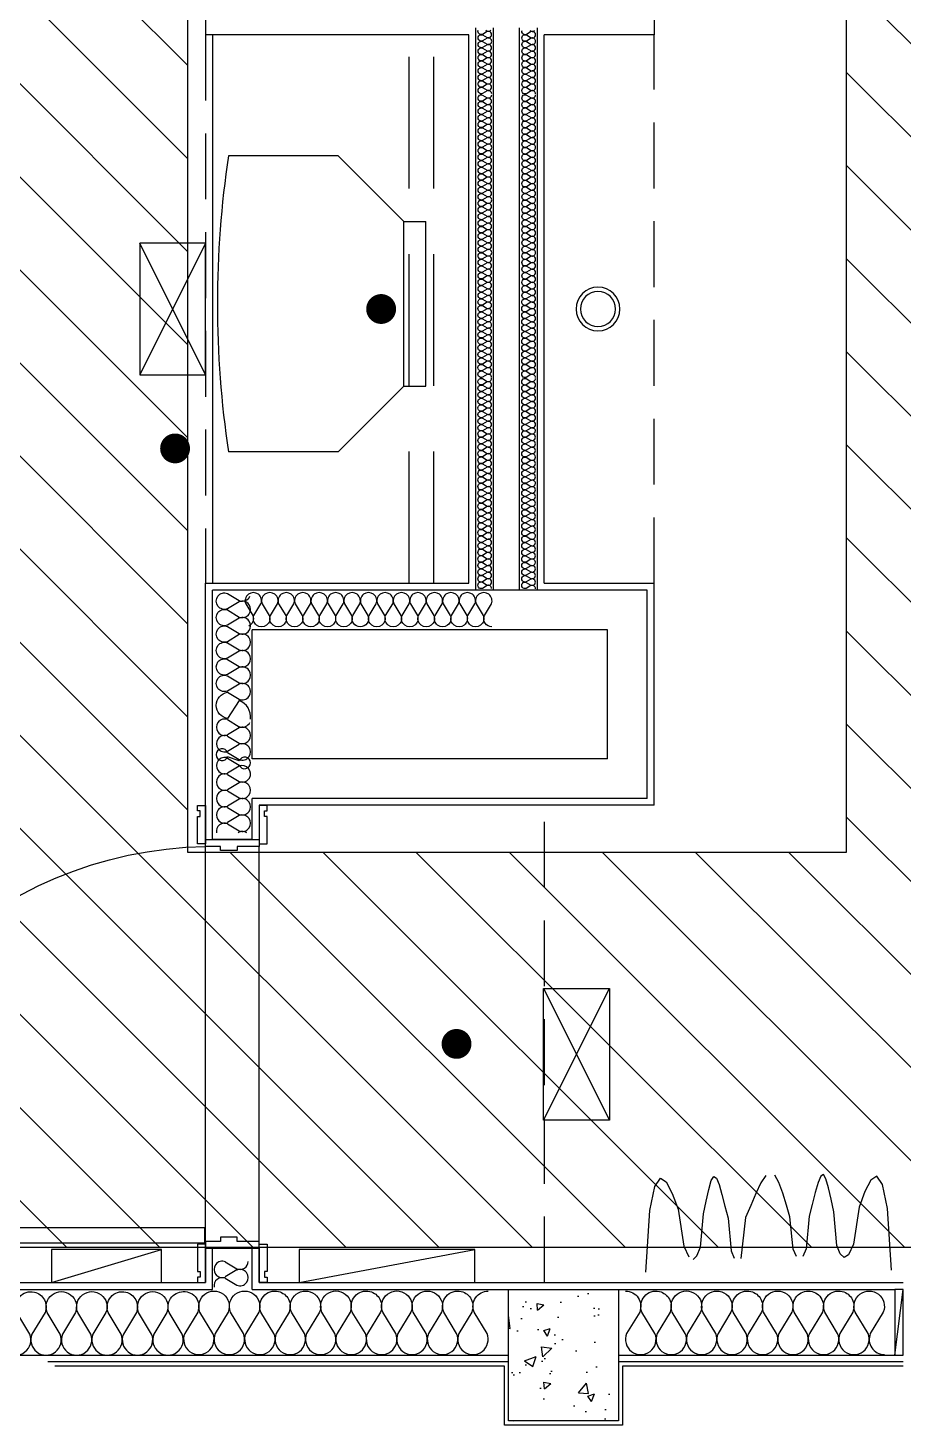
# Model space of a CAD drawing. Header units: inches. Extents: x 1121 to 1607, y 425 to 930.
# Drawn here: x 1399.8 to 1479.5, y 424.8 to 552.2 of the extents above; entities that cross this region are included whole.
import ezdxf

# ---------------------------------------------------------------- set-up
doc = ezdxf.new("R2010")
doc.units = ezdxf.units.IN
doc.header["$LTSCALE"] = 48
doc.header["$MEASUREMENT"] = 0
doc.linetypes.add('HIDDEN', pattern=[0.375, 0.25, -0.125])
doc.linetypes.add('HIDDEN2', pattern=[0.1875, 0.125, -0.0625])
doc.layers.get('0').update_dxf_attribs({"linetype": 'CONTINUOUS'})
for name, color, linetype in [('A-CLNG-ELEC', 4, 'CONTINUOUS'), ('A-CLNG-SOFFIT', 8, 'HIDDEN2'), ('a-clng-sprnkhd', 1, 'CONTINUOUS'), ('A-DOOR-FULL', 4, 'CONTINUOUS'), ('A-FAIRH-HATCH', 9, 'CONTINUOUS'), ('A-FAIRH-ROUTE', 2, 'CONTINUOUS'), ('A-FLOR-CASE', 5, 'CONTINUOUS'), ('A-FLOR-PATT', 13, 'CONTINUOUS'), ('A-FURN', 13, 'CONTINUOUS'), ('A-HVAC-CLNG', 7, 'CONTINUOUS'), ('A-HVAC-FLOR', 10, 'CONTINUOUS'), ('A-MWAL', 13, 'CONTINUOUS'), ('A-WALL-GYP', 13, 'CONTINUOUS'), ('A-WALL-HEAD', 6, 'CONTINUOUS'), ('A-WALL-IFULL', 7, 'CONTINUOUS'), ('A-WALL-INSUL', 9, 'CONTINUOUS'), ('A-WALL-JAMB', 8, 'CONTINUOUS'), ('a-wall-patt', 13, 'CONTINUOUS'), ('A-WALL-XFULL', 4, 'CONTINUOUS'), ('S-COLS', 2, 'CONTINUOUS')]:
    doc.layers.add(name, color=color, linetype=linetype)

# ---------------------------------------------------------------- blocks, each defined once
blk = doc.blocks.new('TV')
at = {"layer": 'A-FURN'}
for p, q in [((8, 13.5), (2, 7.5)), ((8, 13.5), (18, 13.5)), ((2, 7.5), (0, 7.5)), ((0, 7.5), (0, -7.5)), ((2, 7.5), (2, -7.5)), ((2, -7.5), (0, -7.5)), ((8, -13.5), (2, -7.5)), ((8, -13.5), (18, -13.5))]:
    blk.add_line(p, q, dxfattribs=at)
blk.add_arc((-72.625, 0), 91.625, 351.52721, 8.47279, dxfattribs=at)
blk = doc.blocks.new('3-0 WD DR')
at = {"layer": 'A-DOOR-FULL'}
blk.add_lwpolyline([(0.48, -4.94), (1.85, -4.94), (1.85, -40.94), (0.48, -40.94)], close=True, dxfattribs=at)
at = {"layer": 'A-DOOR-FULL', "color": 3}
blk.add_arc((-0.11, -4.25), 36.74, 273.0665, 359.0219, dxfattribs=at)
at = {"layer": 'A-WALL-HEAD'}
for p, q in [((0.62, 0), (36.62, 0)), ((0.62, -4.88), (36.62, -4.88))]:
    blk.add_line(p, q, dxfattribs=at)
at = {"layer": 'A-WALL-JAMB'}
for points in [[(-2.13, 0.75), (-2.13, 0.5), (-2.63, 0.5), (-2.63, 0.75), (-2.63, 0.75), (-3.13, 0.75), (-3.13, 0), (0.37, 0), (0.37, 0.75)], [(39.37, 0.75), (39.37, 0.5), (39.87, 0.5), (39.87, 0.75), (39.87, 0.75), (40.37, 0.75), (40.37, 0), (36.87, 0), (36.87, 0.75)], [(-2.13, -5.62), (-2.13, -5.37), (-2.63, -5.37), (-2.63, -5.62), (-2.63, -5.62), (-3.13, -5.62), (-3.13, -4.87), (0.37, -4.87), (0.37, -5.62)], [(39.37, -5.62), (39.37, -5.37), (39.87, -5.37), (39.87, -5.62), (39.87, -5.62), (40.37, -5.62), (40.37, -4.87), (36.87, -4.87), (36.87, -5.62)]]:
    blk.add_lwpolyline(points, close=True, dxfattribs=at)
for points in [[(0.62, -3.5), (0.62, -4.87), (0, -4.87), (0, 0), (0.62, 0), (0.62, -2), (1, -2), (1, -3.5), (0.62, -3.5)], [(36.62, -3.5), (36.62, -4.87), (37.25, -4.87), (37.25, 0), (36.62, 0), (36.62, -2), (36.25, -2), (36.25, -3.5), (36.62, -3.5)]]:
    blk.add_lwpolyline(points, dxfattribs=at)
blk = doc.blocks.new('6 IN CAN')
at = {"layer": 'A-CLNG-ELEC'}
for radius in [3.75, 3]:
    blk.add_circle((0, 0), radius, dxfattribs=at)

msp = doc.modelspace()

# ---------------------------------------------------------------- hatches: boundary and pattern name
at = {"layer": 'A-FAIRH-HATCH'}
h = msp.add_hatch(dxfattribs=at)
h.set_pattern_fill('ANSI31', color=256, scale=48, angle=270, style=0)
h.set_pattern_definition([(315, (-1622.1714, -3.963), (4.242641, 4.242641), [])])
h.paths.add_polyline_path([(1510.37, 688.73), (1490.26, 711.61), (1485.04, 728.73), (1485.04, 759.48), (1555.13, 831.85), (1555.13, 914.7), (1519.13, 914.7), (1519.13, 847), (1449.04, 774.63), (1449.04, 761.05), (1329.37, 761.05), (1329.37, 812.85), (1293.37, 812.85), (1293.37, 761.05), (1278.37, 761.05), (1278.37, 781.23), (1241.12, 832.53), (1199.72, 832.53), (1199.72, 796.53), (1223.52, 796.53), (1242.37, 768.88), (1242.37, 725.05), (1238.64, 660.5), (1219.32, 628.3), (1219.32, 576.75), (1169.6, 576.75), (1169.6, 540.75), (1219.32, 540.75), (1219.16, 483.9), (1211.54, 477.4), (1197.72, 472.89), (1156.92, 472.89), (1156.92, 436.89), (1203.44, 436.89), (1229.49, 445.39), (1248.3, 458.71), (1255.16, 480.72), (1255.16, 618.04), (1274.09, 649.61), (1278.29, 725.05), (1449.04, 725.05), (1449.04, 717.38), (1457.03, 695.47), (1474.37, 677.38), (1474.37, 477.05), (1414.37, 477.05), (1414.37, 569.46), (1399.11, 605.77), (1399.11, 651.05), (1363.1, 651.05), (1363.14, 605.79), (1321.22, 605.79), (1321.22, 569.79), (1376.97, 569.79), (1378.37, 564.64), (1378.37, 491.69), (1321.22, 491.69), (1321.22, 455.69), (1378.37, 455.69), (1378.37, 441.05), (1482.58, 441.05), (1483.73, 438.02), (1522.26, 438.02), (1510.37, 469.2)])
at = {"layer": 'A-FLOR-PATT'}
h = msp.add_hatch(dxfattribs=at)
h.set_pattern_fill('AR-CONC', color=256, angle=-90, style=0)
h.set_pattern_definition([(40, (1730.141, 827.5305), (-0.62752, 7.1726), [0.75, -8.25]), (95, (1730.141, 827.5305), (7.52192, -1.38751), [0.6, -6.6]), (349.5486, (1730.089, 828.128), (6.8944, 5.78509), [0.6374, -7.01142]), (43.8158, (1732.141, 827.5305), (-1.65519, 10.67241), [1.125, -12.375]), (353.3644, (1732.003, 828.42), (9.74118, 9.34663), [0.9561, -10.51713]), (98.8158, (1732.141, 827.53), (9.74119, 9.34662), [0.9, -9.9]), (69, (1731.641, 828.5305), (-4.02619, 5.96907), [0.75, -8.25]), (124, (1731.641, 828.5305), (7.2515, 2.43315), [0.6, -6.6]), (18.5486, (1731.3056, 829.028), (3.225305, 8.40223), [0.6374, -7.01142]), (52.5, (1730.141, 827.5305), (3.328939, 0.121599), [0, -6.52, 0, -6.7, 0, -6.625]), (82.5, (1730.141, 827.5305), (3.944117, 2.630695), [0, -3.82, 0, -6.37, 0, -2.525]), (122.5, (1730.141, 825.3005), (-0.225549, 5.338224), [0, -2.5, 0, -7.8, 0, -10.35]), (132.5, (1730.141, 824.3005), (1.00105, 5.83186), [0, -3.25, 0, -5.18, 0, -7.35])])
h.paths.add_polyline_path([(1453.6, 431.21), (1453.6, 425.21), (1448.6, 425.21), (1448.6, 431.21)])
h.paths.add_polyline_path([(1453.6, 437.21), (1453.6, 431.21), (1448.6, 431.21), (1448.6, 437.21)])
h.paths.add_polyline_path([(1448.6, 437.21), (1448.6, 431.21), (1443.6, 431.21), (1443.6, 437.21)])
h.paths.add_polyline_path([(1448.6, 431.21), (1448.6, 425.21), (1443.6, 425.21), (1443.6, 431.21)])
at = {"layer": 'a-wall-patt'}
h = msp.add_hatch(dxfattribs=at)
h.set_pattern_fill('AR-CONC', color=256, scale=1.5, style=0)
h.set_pattern_definition([(50, (1954.574, 217.119), (10.7589, -0.94128), [1.125, -12.375]), (355, (1954.574, 217.119), (-2.08127, 11.28288), [0.9, -9.9]), (100.4514, (1955.47, 217.04), (8.67764, 10.3416), [0.9561, -10.51713]), (46.1842, (1954.574, 220.119), (16.0086, -2.4828), [1.6875, -18.5625]), (96.6356, (1955.908, 219.912), (14.01994, 14.61177), [1.43415, -15.7757]), (351.1842, (1954.574, 220.119), (14.01993, 14.6118), [1.35, -14.85]), (21, (1956.074, 219.369), (8.9536, -6.03928), [1.125, -12.375]), (326, (1956.074, 219.369), (3.64973, 10.87725), [0.9, -9.9]), (71.4514, (1956.82, 218.865), (12.60334, 4.83796), [0.9561, -10.51713]), (37.5, (1954.574, 217.1187), (0.182398, 4.993408), [0, -9.78, 0, -10.05, 0, -9.9375]), (7.5, (1954.574, 217.1187), (3.946043, 5.916176), [0, -5.73, 0, -9.555, 0, -3.7875]), (327.5, (1951.229, 217.1187), (8.007337, -0.338323), [0, -3.75, 0, -11.7, 0, -15.525]), (317.5, (1949.729, 217.119), (8.74779, 1.501575), [0, -4.875, 0, -7.77, 0, -11.025])])
h.paths.add_polyline_path([(1453.6, 437.21), (1453.6, 425.21), (1443.6, 425.21), (1443.6, 437.21)])

# ---------------------------------------------------------------- linework, layer by layer
at = {"layer": 'A-CLNG-SOFFIT'}
for p, q in [((1415.98, 551.59), (1415.98, 501.59)), ((1456.85, 501.59), (1456.85, 551.59)), ((1446.88, 437.84), (1446.88, 481.34))]:
    msp.add_line(p, q, dxfattribs=at)
at = {"layer": 'a-clng-sprnkhd', "const_width": 1.36}
for points in [[(1431.98, 525.91, 1), (1431.98, 527.27, 1)], [(1413.2, 513.2, 1), (1413.2, 514.56, 1)], [(1438.85, 458.91, 1), (1438.85, 460.27, 1)]]:
    msp.add_lwpolyline(points, format="xyb", close=True, dxfattribs=at)
at = {"layer": 'A-FAIRH-ROUTE'}
msp.add_lwpolyline([(1457.03, 695.47), (1474.37, 677.38), (1474.37, 477.05), (1414.37, 477.05), (1414.37, 569.46), (1399.11, 605.77), (1399.11, 651.05), (1363.1, 651.05), (1363.14, 605.79), (1363.14, 605.79), (1321.22, 605.79), (1321.22, 569.79), (1376.97, 569.79), (1378.37, 564.64), (1378.37, 491.69), (1321.22, 491.69), (1321.22, 455.69), (1378.37, 455.69), (1378.37, 441.05), (1482.58, 441.05)], dxfattribs=at)
at = {"layer": 'A-FLOR-CASE'}
msp.add_line((1416.6, 551.59), (1416.6, 501.59), dxfattribs=at)
at = {"layer": 'A-FURN'}
for p, q in [((1456.92, 446.6), (1457.43, 447.35)), ((1457.43, 447.35), (1457.96, 447)), ((1461.83, 446.3), (1462.06, 447.12)), ((1462.06, 447.12), (1462.29, 447.51)), ((1462.29, 447.51), (1462.53, 447.36)), ((1462.53, 447.36), (1462.78, 446.76)), ((1467.03, 447.6), (1466.58, 446.92)), ((1468.23, 446.94), (1467.85, 447.61)), ((1472.05, 447.54), (1471.8, 446.94)), ((1472.29, 447.69), (1472.05, 447.54)), ((1472.52, 447.3), (1472.29, 447.69)), ((1472.75, 446.48), (1472.52, 447.3)), ((1476.61, 447.18), (1476.07, 446.12)), ((1477.15, 447.53), (1476.61, 447.18)), ((1477.66, 446.78), (1477.15, 447.53)), ((1456.46, 444.39), (1456.92, 446.6)), ((1457.96, 447), (1458.51, 445.94)), ((1458.51, 445.94), (1459.04, 444.53)), ((1461.59, 445.24), (1461.83, 446.3)), ((1462.78, 446.76), (1463.04, 445.85)), ((1463.04, 445.85), (1463.31, 444.78)), ((1466.12, 445.96), (1465.66, 444.86)), ((1466.58, 446.92), (1466.12, 445.96)), ((1468.58, 445.99), (1468.23, 446.94)), ((1468.91, 444.9), (1468.58, 445.99)), ((1471.54, 446.03), (1471.26, 444.96)), ((1471.8, 446.94), (1471.54, 446.03)), ((1472.98, 445.42), (1472.75, 446.48)), ((1476.07, 446.12), (1475.54, 444.71)), ((1478.12, 444.57), (1477.66, 446.78)), ((1461.35, 444.09), (1461.59, 445.24)), ((1463.31, 444.78), (1463.59, 443.69)), ((1465.66, 444.86), (1465.19, 443.76)), ((1469.23, 443.81), (1468.91, 444.9)), ((1471.26, 444.96), (1470.99, 443.87)), ((1473.23, 444.27), (1472.98, 445.42)), ((1475.54, 444.71), (1475.03, 441.34)), ((1478.48, 438.96), (1478.12, 444.57)), ((1456.1, 438.78), (1456.46, 444.39)), ((1459.04, 444.53), (1459.55, 441.16)), ((1461.07, 441.05), (1461.35, 444.09)), ((1463.59, 443.69), (1463.88, 440.73)), ((1465.19, 443.76), (1464.75, 440.02)), ((1469.54, 440.86), (1469.23, 443.81)), ((1470.99, 443.87), (1470.7, 440.91)), ((1473.51, 441.22), (1473.23, 444.27)), ((1459.55, 441.16), (1460.01, 440.19)), ((1460.76, 440.26), (1461.07, 441.05)), ((1463.88, 440.73), (1464.16, 440.04)), ((1469.83, 440.2), (1469.54, 440.86)), ((1470.7, 440.91), (1470.42, 440.22)), ((1473.82, 440.44), (1473.51, 441.22)), ((1475.03, 441.34), (1474.57, 440.37)), ((1460.41, 439.92), (1460.76, 440.26)), ((1474.17, 440.1), (1473.82, 440.44)), ((1474.57, 440.37), (1474.17, 440.1))]:
    msp.add_line(p, q, dxfattribs=at)
at = {"layer": 'A-HVAC-CLNG'}
for p, q in [((1415.98, 520.59), (1409.98, 532.59)), ((1415.98, 532.59), (1409.98, 520.59)), ((1446.78, 452.65), (1452.78, 464.65)), ((1446.78, 464.65), (1452.78, 452.65))]:
    msp.add_line(p, q, dxfattribs=at)
for points in [[(1415.98, 520.59), (1415.98, 532.59), (1409.98, 532.59), (1409.98, 520.59)], [(1446.78, 452.65), (1446.78, 464.65), (1452.78, 464.65), (1452.78, 452.65)]]:
    msp.add_lwpolyline(points, close=True, dxfattribs=at)
at = {"layer": 'A-HVAC-FLOR'}
for p, q in [((1401.95, 437.84), (1411.95, 440.84)), ((1424.52, 437.84), (1440.52, 440.84))]:
    msp.add_line(p, q, dxfattribs=at)
for points in [[(1401.95, 437.84), (1411.95, 437.84), (1411.95, 440.84), (1401.95, 440.84)], [(1424.52, 437.84), (1440.52, 437.84), (1440.52, 440.84), (1424.52, 440.84)]]:
    msp.add_lwpolyline(points, close=True, dxfattribs=at)
at = {"layer": 'A-MWAL'}
for p, q in [((1443.23, 430.22), (1402.23, 430.22)), ((1479.54, 430.22), (1453.98, 430.22))]:
    msp.add_line(p, q, dxfattribs=at)
msp.add_lwpolyline([(1453.98, 430.22), (1453.98, 424.84), (1443.23, 424.84), (1443.23, 430.22)], dxfattribs=at)
at = {"layer": 'A-WALL-GYP'}
for p, q in [((1456.85, 571.84), (1456.85, 551.59)), ((1415.98, 556.47), (1415.98, 551.59)), ((1439.98, 551.59), (1416, 551.59)), ((1439.98, 501.59), (1439.98, 551.59)), ((1446.85, 501.59), (1446.85, 551.59)), ((1456.85, 551.59), (1446.85, 551.59)), ((1415.98, 501.59), (1439.98, 501.59)), ((1415.98, 478.21), (1415.98, 501.59)), ((1446.85, 501.59), (1456.85, 501.59)), ((1456.85, 481.34), (1456.85, 501.59)), ((1456.85, 481.34), (1420.85, 481.34)), ((1420.85, 481.34), (1420.85, 478.21)), ((1415.98, 440.96), (1415.98, 437.84)), ((1420.85, 440.96), (1420.85, 437.84)), ((1415.98, 437.84), (1415.98, 439.84)), ((1420.85, 437.84), (1420.85, 439.84)), ((1370.5, 437.84), (1415.98, 437.84)), ((1420.85, 437.84), (1479.54, 437.84)), ((1443.6, 430.59), (1401.6, 430.59)), ((1479.54, 430.59), (1453.6, 430.59))]:
    msp.add_line(p, q, dxfattribs=at)
at = {"layer": 'A-WALL-GYP', "linetype": 'HIDDEN'}
for p, q in [((1434.54, 501.59), (1434.54, 551.59)), ((1436.79, 501.59), (1436.79, 551.59))]:
    msp.add_line(p, q, dxfattribs=at)
at = {"layer": 'A-WALL-IFULL'}
for p, q in [((1440.6, 500.96), (1440.6, 552.22)), ((1442.23, 500.96), (1442.23, 552.22)), ((1444.6, 500.96), (1444.6, 552.22)), ((1446.23, 500.96), (1446.23, 552.22)), ((1456.23, 500.96), (1416.6, 500.96)), ((1416.6, 478.21), (1416.6, 500.96)), ((1456.23, 481.96), (1456.23, 500.96)), ((1420.23, 485.59), (1420.23, 497.34)), ((1439.73, 497.34), (1420.23, 497.34)), ((1452.6, 497.34), (1439.73, 497.34)), ((1452.6, 485.59), (1452.6, 497.34)), ((1452.6, 485.59), (1420.23, 485.59)), ((1456.23, 481.96), (1420.23, 481.96)), ((1420.23, 478.21), (1420.23, 481.96)), ((1420.23, 478.21), (1416.6, 478.21)), ((1416.6, 437.21), (1416.6, 440.96)), ((1416.64, 440.96), (1420.26, 440.96)), ((1420.26, 440.96), (1416.64, 440.96)), ((1420.23, 437.21), (1420.23, 440.96))]:
    msp.add_line(p, q, dxfattribs=at)
at = {"layer": 'A-WALL-INSUL'}
for p, q in [((1417.99, 489.15), (1419.05, 488.51)), ((1419.05, 488.4), (1417.99, 487.76)), ((1417.99, 487.65), (1419.05, 487.01)), ((1419.05, 486.9), (1417.99, 486.26)), ((1417.99, 486.15), (1419.05, 485.51)), ((1419.05, 485.4), (1417.99, 485.76)), ((1417.99, 485.65), (1419.05, 485.01)), ((1419.05, 484.9), (1417.99, 484.26)), ((1417.99, 484.15), (1419.05, 483.51)), ((1419.05, 483.4), (1417.99, 482.76)), ((1417.99, 482.65), (1419.05, 482.01)), ((1419.05, 481.9), (1417.99, 481.26)), ((1417.99, 481.15), (1419.05, 480.51)), ((1419.05, 480.4), (1417.99, 479.76)), ((1417.99, 479.65), (1419.05, 479.01)), ((1419.05, 478.9), (1418.94, 478.84)), ((1417.78, 439.73), (1418.84, 439.09)), ((1418.84, 438.98), (1417.78, 438.34)), ((1417.78, 438.23), (1418.84, 437.59))]:
    msp.add_line(p, q, dxfattribs=at)
for points in [[(1442.06, 551, 0.533342), (1441.64, 551.28), (1441.22, 551.03, -1.490725), (1441.22, 551.58), (1441.64, 551.33, 1.490725), (1441.64, 551.88), (1441.22, 551.63, -0.639555), (1440.82, 552, -0.639555)], [(1441.53, 552), (1441.64, 551.93, 0.309227), (1441.98, 552, 0.309227)], [(1446.05, 551, 0.533342), (1445.64, 551.28), (1445.22, 551.02, -1.490725), (1445.22, 551.58), (1445.64, 551.32, 1.490725), (1445.64, 551.88), (1445.22, 551.62, -0.639555), (1444.82, 551.99, -0.639555)], [(1445.52, 551.99), (1445.64, 551.92, 0.309227), (1445.97, 551.99, 0.309227)], [(1442.06, 546.2, 0.533342), (1441.64, 546.48), (1441.22, 546.23, -1.490725), (1441.22, 546.78), (1441.64, 546.53, 1.490725), (1441.64, 547.08), (1441.22, 546.83, -1.490725), (1441.22, 547.38), (1441.64, 547.13, 1.490725), (1441.64, 547.68), (1441.22, 547.43, -1.490725), (1441.22, 547.98), (1441.64, 547.73, 1.490725), (1441.64, 548.28), (1441.22, 548.03, -1.490725), (1441.22, 548.58), (1441.64, 548.33, 1.490725), (1441.64, 548.88), (1441.22, 548.63, -1.490725), (1441.22, 549.18), (1441.64, 548.93, 1.490725), (1441.64, 549.48), (1441.22, 549.23, -1.490725), (1441.22, 549.78), (1441.64, 549.53, 1.490725), (1441.64, 550.08), (1441.22, 549.83, -1.490725), (1441.22, 550.38), (1441.64, 550.13, 1.490725), (1441.64, 550.68), (1441.22, 550.43, -1.490725), (1441.22, 550.98), (1441.64, 550.73, 0.533342), (1442.06, 551)], [(1446.05, 546.2, 0.533342), (1445.64, 546.48), (1445.22, 546.22, -1.490725), (1445.22, 546.78), (1445.64, 546.52, 1.490725), (1445.64, 547.08), (1445.22, 546.82, -1.490725), (1445.22, 547.38), (1445.64, 547.12, 1.490725), (1445.64, 547.68), (1445.22, 547.42, -1.490725), (1445.22, 547.98), (1445.64, 547.72, 1.490725), (1445.64, 548.28), (1445.22, 548.02, -1.490725), (1445.22, 548.58), (1445.64, 548.32, 1.490725), (1445.64, 548.88), (1445.22, 548.62, -1.490725), (1445.22, 549.18), (1445.64, 548.92, 1.490725), (1445.64, 549.48), (1445.22, 549.22, -1.490725), (1445.22, 549.78), (1445.64, 549.52, 1.490725), (1445.64, 550.08), (1445.22, 549.82, -1.490725), (1445.22, 550.38), (1445.64, 550.12, 1.490725), (1445.64, 550.68), (1445.22, 550.42, -1.490725), (1445.22, 550.98), (1445.64, 550.72, 0.533342), (1446.05, 551)], [(1442.06, 541.33, 0.533342), (1441.64, 541.6), (1441.22, 541.35, -1.490725), (1441.22, 541.9), (1441.64, 541.65, 1.490725), (1441.64, 542.2), (1441.22, 541.95, -1.490725), (1441.22, 542.5), (1441.64, 542.25, 1.490725), (1441.64, 542.8), (1441.22, 542.55, -1.490725), (1441.22, 543.1), (1441.64, 542.85, 1.490725), (1441.64, 543.4), (1441.22, 543.15, -1.490725), (1441.22, 543.7), (1441.64, 543.45, 1.490725), (1441.64, 544), (1441.22, 543.75, -1.490725), (1441.22, 544.3), (1441.64, 544.05, 1.490725), (1441.64, 544.6), (1441.22, 544.35, -1.490725), (1441.22, 544.9), (1441.64, 544.65, 1.490725), (1441.64, 545.2), (1441.22, 544.95, -1.490725), (1441.22, 545.5), (1441.64, 545.25, 1.490725), (1441.64, 545.8), (1441.22, 545.55, -1.490725), (1441.22, 546.1), (1441.64, 545.85, 0.533342), (1442.06, 546.13)], [(1446.05, 541.32, 0.533342), (1445.64, 541.6), (1445.22, 541.34, -1.490725), (1445.22, 541.9), (1445.64, 541.64, 1.490725), (1445.64, 542.2), (1445.22, 541.94, -1.490725), (1445.22, 542.5), (1445.64, 542.24, 1.490725), (1445.64, 542.8), (1445.22, 542.54, -1.490725), (1445.22, 543.1), (1445.64, 542.84, 1.490725), (1445.64, 543.4), (1445.22, 543.14, -1.490725), (1445.22, 543.7), (1445.64, 543.44, 1.490725), (1445.64, 544), (1445.22, 543.74, -1.490725), (1445.22, 544.3), (1445.64, 544.04, 1.490725), (1445.64, 544.6), (1445.22, 544.34, -1.490725), (1445.22, 544.9), (1445.64, 544.64, 1.490725), (1445.64, 545.2), (1445.22, 544.94, -1.490725), (1445.22, 545.5), (1445.64, 545.24, 1.490725), (1445.64, 545.8), (1445.22, 545.54, -1.490725), (1445.22, 546.1), (1445.64, 545.84, 0.533342), (1446.05, 546.12)], [(1442.06, 536.53, 0.533342), (1441.64, 536.8), (1441.22, 536.55, -1.490725), (1441.22, 537.1), (1441.64, 536.85, 1.490725), (1441.64, 537.4), (1441.22, 537.15, -1.490725), (1441.22, 537.7), (1441.64, 537.45, 1.490725), (1441.64, 538), (1441.22, 537.75, -1.490725), (1441.22, 538.3), (1441.64, 538.05, 1.490725), (1441.64, 538.6), (1441.22, 538.35, -1.490725), (1441.22, 538.9), (1441.64, 538.65, 1.490725), (1441.64, 539.2), (1441.22, 538.95, -1.490725), (1441.22, 539.5), (1441.64, 539.25, 1.490725), (1441.64, 539.8), (1441.22, 539.55, -1.490725), (1441.22, 540.1), (1441.64, 539.85, 1.490725), (1441.64, 540.4), (1441.22, 540.15, -1.490725), (1441.22, 540.7), (1441.64, 540.45, 1.490725), (1441.64, 541), (1441.22, 540.75, -1.490725), (1441.22, 541.3), (1441.64, 541.05, 0.533342), (1442.06, 541.33)], [(1446.05, 536.52, 0.533342), (1445.64, 536.8), (1445.22, 536.54, -1.490725), (1445.22, 537.1), (1445.64, 536.84, 1.490725), (1445.64, 537.4), (1445.22, 537.14, -1.490725), (1445.22, 537.7), (1445.64, 537.44, 1.490725), (1445.64, 538), (1445.22, 537.74, -1.490725), (1445.22, 538.3), (1445.64, 538.04, 1.490725), (1445.64, 538.6), (1445.22, 538.34, -1.490725), (1445.22, 538.9), (1445.64, 538.64, 1.490725), (1445.64, 539.2), (1445.22, 538.94, -1.490725), (1445.22, 539.5), (1445.64, 539.24, 1.490725), (1445.64, 539.8), (1445.22, 539.54, -1.490725), (1445.22, 540.1), (1445.64, 539.84, 1.490725), (1445.64, 540.4), (1445.22, 540.14, -1.490725), (1445.22, 540.7), (1445.64, 540.44, 1.490725), (1445.64, 541), (1445.22, 540.74, -1.490725), (1445.22, 541.3), (1445.64, 541.04, 0.533342), (1446.05, 541.32)], [(1442.06, 531.73, 0.533342), (1441.64, 532), (1441.22, 531.75, -1.490725), (1441.22, 532.3), (1441.64, 532.05, 1.490725), (1441.64, 532.6), (1441.22, 532.35, -1.490725), (1441.22, 532.9), (1441.64, 532.65, 1.490725), (1441.64, 533.2), (1441.22, 532.95, -1.490725), (1441.22, 533.5), (1441.64, 533.25, 1.490725), (1441.64, 533.8), (1441.22, 533.55, -1.490725), (1441.22, 534.1), (1441.64, 533.85, 1.490725), (1441.64, 534.4), (1441.22, 534.15, -1.490725), (1441.22, 534.7), (1441.64, 534.45, 1.490725), (1441.64, 535), (1441.22, 534.75, -1.490725), (1441.22, 535.3), (1441.64, 535.05, 1.490725), (1441.64, 535.6), (1441.22, 535.35, -1.490725), (1441.22, 535.9), (1441.64, 535.65, 1.490725), (1441.64, 536.2), (1441.22, 535.95, -1.490725), (1441.22, 536.5), (1441.64, 536.25, 0.533342), (1442.06, 536.53)], [(1446.05, 531.72, 0.533342), (1445.64, 532), (1445.22, 531.74, -1.490725), (1445.22, 532.3), (1445.64, 532.04, 1.490725), (1445.64, 532.6), (1445.22, 532.34, -1.490725), (1445.22, 532.9), (1445.64, 532.64, 1.490725), (1445.64, 533.2), (1445.22, 532.94, -1.490725), (1445.22, 533.5), (1445.64, 533.24, 1.490725), (1445.64, 533.8), (1445.22, 533.54, -1.490725), (1445.22, 534.1), (1445.64, 533.84, 1.490725), (1445.64, 534.4), (1445.22, 534.14, -1.490725), (1445.22, 534.7), (1445.64, 534.44, 1.490725), (1445.64, 535), (1445.22, 534.74, -1.490725), (1445.22, 535.3), (1445.64, 535.04, 1.490725), (1445.64, 535.6), (1445.22, 535.34, -1.490725), (1445.22, 535.9), (1445.64, 535.64, 1.490725), (1445.64, 536.2), (1445.22, 535.94, -1.490725), (1445.22, 536.5), (1445.64, 536.24, 0.533342), (1446.05, 536.52)], [(1440.8, 527.23, -0.510491), (1441.22, 527.5), (1441.64, 527.25, 1.490725), (1441.64, 527.8), (1441.22, 527.55, -1.490725), (1441.22, 528.1), (1441.64, 527.85, 1.490725), (1441.64, 528.4), (1441.22, 528.15, -1.490725), (1441.22, 528.7), (1441.64, 528.45, 1.490725), (1441.64, 529), (1441.22, 528.75, -1.490725), (1441.22, 529.3), (1441.64, 529.05, 1.490725), (1441.64, 529.6), (1441.22, 529.35, -1.490725), (1441.22, 529.9), (1441.64, 529.65, 1.490725), (1441.64, 530.2), (1441.22, 529.95, -1.490725), (1441.22, 530.5), (1441.64, 530.25, 1.490725), (1441.64, 530.8), (1441.22, 530.55, -1.490725), (1441.22, 531.1), (1441.64, 530.85, 1.490725), (1441.64, 531.4), (1441.22, 531.15, -1.490725), (1441.22, 531.7), (1441.64, 531.45, 0.533342), (1442.06, 531.73)], [(1444.79, 527.22, -0.510491), (1445.22, 527.5), (1445.64, 527.24, 1.490725), (1445.64, 527.8), (1445.22, 527.54, -1.490725), (1445.22, 528.1), (1445.64, 527.84, 1.490725), (1445.64, 528.4), (1445.22, 528.14, -1.490725), (1445.22, 528.7), (1445.64, 528.44, 1.490725), (1445.64, 529), (1445.22, 528.74, -1.490725), (1445.22, 529.3), (1445.64, 529.04, 1.490725), (1445.64, 529.6), (1445.22, 529.34, -1.490725), (1445.22, 529.9), (1445.64, 529.64, 1.490725), (1445.64, 530.2), (1445.22, 529.94, -1.490725), (1445.22, 530.5), (1445.64, 530.24, 1.490725), (1445.64, 530.8), (1445.22, 530.54, -1.490725), (1445.22, 531.1), (1445.64, 530.84, 1.490725), (1445.64, 531.4), (1445.22, 531.14, -1.490725), (1445.22, 531.7), (1445.64, 531.44, 0.533342), (1446.05, 531.72)], [(1442.05, 525.13, 0.533342), (1441.63, 525.4), (1441.21, 525.15, -1.490725), (1441.21, 525.7), (1441.63, 525.45, 1.490725), (1441.63, 526), (1441.21, 525.75, -1.490725), (1441.21, 526.3), (1441.63, 526.05, 1.490725), (1441.63, 526.6), (1441.21, 526.35, -1.490725), (1441.21, 526.9), (1441.63, 526.65, 1.490725), (1441.63, 527.2), (1441.21, 526.95, -0.533342), (1440.8, 527.23, -0.446382)], [(1446.04, 525.12, 0.533342), (1445.63, 525.4), (1445.21, 525.14, -1.490725), (1445.21, 525.7), (1445.63, 525.44, 1.490725), (1445.63, 526), (1445.21, 525.74, -1.490725), (1445.21, 526.3), (1445.63, 526.04, 1.490725), (1445.63, 526.6), (1445.21, 526.34, -1.490725), (1445.21, 526.9), (1445.63, 526.64, 1.490725), (1445.63, 527.2), (1445.21, 526.94, -0.533342), (1444.79, 527.22, -0.446382)], [(1442.05, 520.34, 0.533342), (1441.63, 520.62), (1441.21, 520.37, -1.490725), (1441.21, 520.92), (1441.63, 520.67, 1.490725), (1441.63, 521.22), (1441.21, 520.97, -1.490725), (1441.21, 521.52), (1441.63, 521.27, 1.490725), (1441.63, 521.82), (1441.21, 521.57, -1.490725), (1441.21, 522.12), (1441.63, 521.87, 1.490725), (1441.63, 522.42), (1441.21, 522.17, -1.490725), (1441.21, 522.72), (1441.63, 522.47, 1.490725), (1441.63, 523.02), (1441.21, 522.77, -1.490725), (1441.21, 523.32), (1441.63, 523.07, 1.490725), (1441.63, 523.62), (1441.21, 523.37, -1.490725), (1441.21, 523.92), (1441.63, 523.67, 1.490725), (1441.63, 524.22), (1441.21, 523.97, -1.490725), (1441.21, 524.52), (1441.63, 524.27, 1.490725), (1441.63, 524.82), (1441.21, 524.57, -1.490725), (1441.21, 525.12), (1441.63, 524.87, 0.533342), (1442.05, 525.14)], [(1446.04, 520.34, 0.533342), (1445.63, 520.62), (1445.21, 520.36, -1.490725), (1445.21, 520.92), (1445.63, 520.66, 1.490725), (1445.63, 521.22), (1445.21, 520.96, -1.490725), (1445.21, 521.52), (1445.63, 521.26, 1.490725), (1445.63, 521.82), (1445.21, 521.56, -1.490725), (1445.21, 522.12), (1445.63, 521.86, 1.490725), (1445.63, 522.42), (1445.21, 522.16, -1.490725), (1445.21, 522.72), (1445.63, 522.46, 1.490725), (1445.63, 523.02), (1445.21, 522.76, -1.490725), (1445.21, 523.32), (1445.63, 523.06, 1.490725), (1445.63, 523.62), (1445.21, 523.36, -1.490725), (1445.21, 523.92), (1445.63, 523.66, 1.490725), (1445.63, 524.22), (1445.21, 523.96, -1.490725), (1445.21, 524.52), (1445.63, 524.26, 1.490725), (1445.63, 524.82), (1445.21, 524.56, -1.490725), (1445.21, 525.12), (1445.63, 524.86, 0.533342), (1446.04, 525.14)], [(1442.05, 515.47, 0.533342), (1441.63, 515.74), (1441.21, 515.49, -1.490725), (1441.21, 516.04), (1441.63, 515.79, 1.490725), (1441.63, 516.34), (1441.21, 516.09, -1.490725), (1441.21, 516.64), (1441.63, 516.39, 1.490725), (1441.63, 516.94), (1441.21, 516.69, -1.490725), (1441.21, 517.24), (1441.63, 516.99, 1.490725), (1441.63, 517.54), (1441.21, 517.29, -1.490725), (1441.21, 517.84), (1441.63, 517.59, 1.490725), (1441.63, 518.14), (1441.21, 517.89, -1.490725), (1441.21, 518.44), (1441.63, 518.19, 1.490725), (1441.63, 518.74), (1441.21, 518.49, -1.490725), (1441.21, 519.04), (1441.63, 518.79, 1.490725), (1441.63, 519.34), (1441.21, 519.09, -1.490725), (1441.21, 519.64), (1441.63, 519.39, 1.490725), (1441.63, 519.94), (1441.21, 519.69, -1.490725), (1441.21, 520.24), (1441.63, 519.99, 0.533342), (1442.05, 520.27)], [(1446.04, 515.46, 0.533342), (1445.63, 515.74), (1445.21, 515.48, -1.490725), (1445.21, 516.04), (1445.63, 515.78, 1.490725), (1445.63, 516.34), (1445.21, 516.08, -1.490725), (1445.21, 516.64), (1445.63, 516.38, 1.490725), (1445.63, 516.94), (1445.21, 516.68, -1.490725), (1445.21, 517.24), (1445.63, 516.98, 1.490725), (1445.63, 517.54), (1445.21, 517.28, -1.490725), (1445.21, 517.84), (1445.63, 517.58, 1.490725), (1445.63, 518.14), (1445.21, 517.88, -1.490725), (1445.21, 518.44), (1445.63, 518.18, 1.490725), (1445.63, 518.74), (1445.21, 518.48, -1.490725), (1445.21, 519.04), (1445.63, 518.78, 1.490725), (1445.63, 519.34), (1445.21, 519.08, -1.490725), (1445.21, 519.64), (1445.63, 519.38, 1.490725), (1445.63, 519.94), (1445.21, 519.68, -1.490725), (1445.21, 520.24), (1445.63, 519.98, 0.533342), (1446.04, 520.26)], [(1442.05, 510.7, 0.533342), (1441.63, 510.98), (1441.21, 510.72, -1.490725), (1441.21, 511.28), (1441.63, 511.02, 1.490725), (1441.63, 511.58), (1441.21, 511.32, -1.490725), (1441.21, 511.88), (1441.63, 511.62, 1.490725), (1441.63, 512.18), (1441.21, 511.92, -1.490725), (1441.21, 512.48), (1441.63, 512.22, 1.490725), (1441.63, 512.78), (1441.21, 512.52, -1.490725), (1441.21, 513.08), (1441.63, 512.82, 1.490725), (1441.63, 513.38), (1441.21, 513.12, -1.490725), (1441.21, 513.68), (1441.63, 513.42, 1.490725), (1441.63, 513.98), (1441.21, 513.72, -1.490725), (1441.21, 514.28), (1441.63, 514.02, 1.490725), (1441.63, 514.58), (1441.21, 514.32, -1.490725), (1441.21, 514.88), (1441.63, 514.62, 1.490725), (1441.63, 515.18), (1441.21, 514.92, -1.490725), (1441.21, 515.48), (1441.63, 515.22, 0.533342), (1442.05, 515.5)], [(1446.04, 510.69, 0.533342), (1445.63, 510.97), (1445.21, 510.72, -1.490725), (1445.21, 511.27), (1445.63, 511.02, 1.490725), (1445.63, 511.57), (1445.21, 511.32, -1.490725), (1445.21, 511.87), (1445.63, 511.62, 1.490725), (1445.63, 512.17), (1445.21, 511.92, -1.490725), (1445.21, 512.47), (1445.63, 512.22, 1.490725), (1445.63, 512.77), (1445.21, 512.52, -1.490725), (1445.21, 513.07), (1445.63, 512.82, 1.490725), (1445.63, 513.37), (1445.21, 513.12, -1.490725), (1445.21, 513.67), (1445.63, 513.42, 1.490725), (1445.63, 513.97), (1445.21, 513.72, -1.490725), (1445.21, 514.27), (1445.63, 514.02, 1.490725), (1445.63, 514.57), (1445.21, 514.32, -1.490725), (1445.21, 514.87), (1445.63, 514.62, 1.490725), (1445.63, 515.17), (1445.21, 514.92, -1.490725), (1445.21, 515.47), (1445.63, 515.22, 0.533342), (1446.04, 515.49)], [(1442.05, 505.9, 0.533342), (1441.63, 506.18), (1441.21, 505.92, -1.490725), (1441.21, 506.48), (1441.63, 506.22, 1.490725), (1441.63, 506.78), (1441.21, 506.52, -1.490725), (1441.21, 507.08), (1441.63, 506.82, 1.490725), (1441.63, 507.38), (1441.21, 507.12, -1.490725), (1441.21, 507.68), (1441.63, 507.42, 1.490725), (1441.63, 507.98), (1441.21, 507.72, -1.490725), (1441.21, 508.28), (1441.63, 508.02, 1.490725), (1441.63, 508.58), (1441.21, 508.32, -1.490725), (1441.21, 508.88), (1441.63, 508.62, 1.490725), (1441.63, 509.18), (1441.21, 508.92, -1.490725), (1441.21, 509.48), (1441.63, 509.22, 1.490725), (1441.63, 509.78), (1441.21, 509.52, -1.490725), (1441.21, 510.08), (1441.63, 509.82, 1.490725), (1441.63, 510.38), (1441.21, 510.12, -1.490725), (1441.21, 510.68), (1441.63, 510.42, 0.533342), (1442.05, 510.7)], [(1446.04, 505.89, 0.533342), (1445.63, 506.17), (1445.21, 505.92, -1.490725), (1445.21, 506.47), (1445.63, 506.22, 1.490725), (1445.63, 506.77), (1445.21, 506.52, -1.490725), (1445.21, 507.07), (1445.63, 506.82, 1.490725), (1445.63, 507.37), (1445.21, 507.12, -1.490725), (1445.21, 507.67), (1445.63, 507.42, 1.490725), (1445.63, 507.97), (1445.21, 507.72, -1.490725), (1445.21, 508.27), (1445.63, 508.02, 1.490725), (1445.63, 508.57), (1445.21, 508.32, -1.490725), (1445.21, 508.87), (1445.63, 508.62, 1.490725), (1445.63, 509.17), (1445.21, 508.92, -1.490725), (1445.21, 509.47), (1445.63, 509.22, 1.490725), (1445.63, 509.77), (1445.21, 509.52, -1.490725), (1445.21, 510.07), (1445.63, 509.82, 1.490725), (1445.63, 510.37), (1445.21, 510.12, -1.490725), (1445.21, 510.67), (1445.63, 510.42, 0.533342), (1446.04, 510.69)], [(1442.05, 501.1, 0.533342), (1441.63, 501.38), (1441.21, 501.12, -1.490725), (1441.21, 501.68), (1441.63, 501.42, 1.490725), (1441.63, 501.98), (1441.21, 501.72, -1.490725), (1441.21, 502.28), (1441.63, 502.02, 1.490725), (1441.63, 502.58), (1441.21, 502.32, -1.490725), (1441.21, 502.88), (1441.63, 502.62, 1.490725), (1441.63, 503.18), (1441.21, 502.92, -1.490725), (1441.21, 503.48), (1441.63, 503.22, 1.490725), (1441.63, 503.78), (1441.21, 503.52, -1.490725), (1441.21, 504.08), (1441.63, 503.82, 1.490725), (1441.63, 504.38), (1441.21, 504.12, -1.490725), (1441.21, 504.68), (1441.63, 504.42, 1.490725), (1441.63, 504.98), (1441.21, 504.72, -1.490725), (1441.21, 505.28), (1441.63, 505.02, 1.490725), (1441.63, 505.58), (1441.21, 505.32, -1.490725), (1441.21, 505.88), (1441.63, 505.62, 0.533342), (1442.05, 505.9)], [(1446.04, 501.09, 0.533342), (1445.63, 501.37), (1445.21, 501.12, -1.490725), (1445.21, 501.67), (1445.63, 501.42, 1.490725), (1445.63, 501.97), (1445.21, 501.72, -1.490725), (1445.21, 502.27), (1445.63, 502.02, 1.490725), (1445.63, 502.57), (1445.21, 502.32, -1.490725), (1445.21, 502.87), (1445.63, 502.62, 1.490725), (1445.63, 503.17), (1445.21, 502.92, -1.490725), (1445.21, 503.47), (1445.63, 503.22, 1.490725), (1445.63, 503.77), (1445.21, 503.52, -1.490725), (1445.21, 504.07), (1445.63, 503.82, 1.490725), (1445.63, 504.37), (1445.21, 504.12, -1.490725), (1445.21, 504.67), (1445.63, 504.42, 1.490725), (1445.63, 504.97), (1445.21, 504.72, -1.490725), (1445.21, 505.27), (1445.63, 505.02, 1.490725), (1445.63, 505.57), (1445.21, 505.32, -1.490725), (1445.21, 505.87), (1445.63, 505.62, 0.533342), (1446.04, 505.89)], [(1420.08, 489.21, 0.334723), (1419.05, 490.9), (1417.99, 489.26, -0.866442), (1417.99, 491.65), (1419.05, 491.01, 1.490725), (1419.05, 492.4), (1417.99, 491.76, -1.490725), (1417.99, 493.15), (1419.05, 492.51, 1.490725), (1419.05, 493.9), (1417.99, 493.26, -1.490725), (1417.99, 494.65), (1419.05, 494.01, 1.490725), (1419.05, 495.4), (1417.99, 494.76, -1.490725), (1417.99, 496.15), (1419.05, 495.51, 1.490725), (1419.05, 496.9), (1417.99, 496.26, -1.490725), (1417.99, 497.65), (1419.05, 497.01, 1.490725), (1419.05, 498.4), (1417.99, 497.76, -1.490725), (1417.99, 499.15), (1419.05, 498.51, 1.490725), (1419.05, 499.9), (1417.99, 499.26, -1.490725), (1417.99, 500.65), (1419.05, 500.01, 0.404007), (1420.02, 500.4, 0.404007)], [(1430.08, 497.61, -0.533342), (1429.39, 498.64), (1430.03, 499.7, 1.490725), (1428.64, 499.7), (1429.28, 498.64, -1.490725), (1427.89, 498.64), (1428.53, 499.7, 1.490725), (1427.14, 499.7), (1427.78, 498.64, -1.490725), (1426.39, 498.64), (1427.03, 499.7, 1.490725), (1425.64, 499.7), (1426.28, 498.64, -1.490725), (1424.89, 498.64), (1425.53, 499.7, 1.490725), (1424.14, 499.7), (1424.78, 498.64, -1.490725), (1423.39, 498.64), (1424.03, 499.7, 1.490725), (1422.64, 499.7), (1423.28, 498.64, -1.490725), (1421.89, 498.64), (1422.53, 499.7, 1.490725), (1421.14, 499.7), (1421.78, 498.64, -1.490725), (1420.39, 498.64), (1421.03, 499.7, 1.490725), (1419.64, 499.7), (1420.28, 498.64, -0.394413), (1419.91, 497.68, -0.394413)], [(1442.08, 497.61, -0.533342), (1441.39, 498.64), (1442.03, 499.7, 1.490725), (1440.64, 499.7), (1441.28, 498.64, -1.490725), (1439.89, 498.64), (1440.53, 499.7, 1.490725), (1439.14, 499.7), (1439.78, 498.64, -1.490725), (1438.39, 498.64), (1439.03, 499.7, 1.490725), (1437.64, 499.7), (1438.28, 498.64, -1.490725), (1436.89, 498.64), (1437.53, 499.7, 1.490725), (1436.14, 499.7), (1436.78, 498.64, -1.490725), (1435.39, 498.64), (1436.03, 499.7, 1.490725), (1434.64, 499.7), (1435.28, 498.64, -1.490725), (1433.89, 498.64), (1434.53, 499.7, 1.490725), (1433.14, 499.7), (1433.78, 498.64, -1.490725), (1432.39, 498.64), (1433.03, 499.7, 1.490725), (1431.64, 499.7), (1432.28, 498.64, -1.490725), (1430.89, 498.64), (1431.53, 499.7, 1.490725), (1430.14, 499.7), (1430.78, 498.64, -0.533342), (1430.08, 497.61)], [(1397.39, 433.13, 1.490725), (1399.96, 433.13), (1398.78, 435.09, -0.609983), (1400.38, 436.96, -0.460445), (1401.35, 435.09), (1400.16, 433.13, 1.490725), (1402.73, 433.13), (1401.55, 435.09, -1.490725), (1404.12, 435.09), (1402.94, 433.13, 1.490725), (1405.51, 433.13), (1404.33, 435.09, -1.490725), (1406.9, 435.09), (1405.72, 433.13, 1.490725), (1408.29, 433.13), (1407.11, 435.09, -0.609983), (1408.71, 436.96, -0.460445), (1409.67, 435.09), (1408.49, 433.13, 1.490725), (1411.06, 433.13), (1409.88, 435.09, -1.490725), (1412.45, 435.09), (1411.27, 433.13, 1.490725), (1413.84, 433.13), (1412.66, 435.09, -0.533342), (1413.95, 437, -0.560361), (1415.26, 435.14), (1414.08, 433.18, 1.490725), (1416.65, 433.18), (1415.47, 435.14, -1.490725), (1418.04, 435.14), (1416.86, 433.18, 1.490725), (1419.43, 433.18), (1418.25, 435.14, -1.490725), (1420.82, 435.14), (1419.64, 433.18, 1.490725), (1422.21, 433.18), (1421.02, 435.14, -0.609983), (1422.62, 437.02, -0.460445), (1423.59, 435.14), (1422.41, 433.18, 1.490725), (1424.98, 433.18), (1423.8, 435.14, -1.490725), (1426.37, 435.14), (1425.19, 433.18, 1.490725), (1427.76, 433.18), (1426.57, 435.14, -1.490725), (1429.15, 435.14), (1427.96, 433.18, 1.490725), (1430.54, 433.18), (1429.35, 435.14, -0.609983), (1430.95, 437.02, -0.460445), (1431.92, 435.14), (1430.73, 433.18, 1.490725), (1433.31, 433.18), (1432.12, 435.14, -1.490725), (1434.7, 435.14), (1433.51, 433.18, 1.490725), (1436.08, 433.18), (1434.9, 435.14, -1.490725), (1437.47, 435.14), (1436.29, 433.18, 1.490725), (1438.86, 433.18), (1437.68, 435.14, -0.609983), (1439.28, 437.02, -0.460445), (1440.24, 435.14), (1439.06, 433.18, 1.490725), (1441.63, 433.18), (1440.45, 435.14, -0.533342), (1441.74, 437.06)], [(1454.25, 437.06, -0.533342), (1455.54, 435.14), (1454.35, 433.18, 1.490725), (1456.93, 433.18), (1455.74, 435.14, -0.609983), (1457.34, 437.02, -0.460445), (1458.31, 435.14), (1457.13, 433.18, 1.490725), (1459.7, 433.18), (1458.51, 435.14, -1.490725), (1461.09, 435.14), (1459.9, 433.18, 1.490725), (1462.47, 433.18), (1461.29, 435.14, -1.490725), (1463.86, 435.14), (1462.68, 433.18, 1.490725), (1465.25, 433.18), (1464.07, 435.14, -0.609983), (1465.67, 437.02, -0.460445), (1466.64, 435.14), (1465.45, 433.18, 1.490725), (1468.02, 433.18), (1466.84, 435.14, -1.490725), (1469.41, 435.14), (1468.23, 433.18, 1.490725), (1470.8, 433.18), (1469.62, 435.14, -0.533342), (1470.91, 437.06, -0.533342), (1472.19, 435.14), (1471.01, 433.18, 1.490725), (1473.58, 433.18), (1472.4, 435.14, -0.609983), (1474, 437.02, -0.460445), (1474.96, 435.14), (1473.78, 433.18, 1.490725), (1476.35, 433.18), (1475.17, 435.14, -1.490725), (1477.74, 435.14), (1476.56, 433.18, 0.533342), (1477.85, 431.27, 0.533342)]]:
    msp.add_lwpolyline(points, format="xyb", dxfattribs=at)
for centre, radius, start, end in [((1417.71, 488.46), 0.75, 67.7086, 292.2914), ((1419.33, 489.21), 0.75, 247.7086, 335.7048), ((1419.33, 487.71), 0.75, 247.7086, 112.2914), ((1417.71, 486.96), 0.75, 67.7086, 292.2914), ((1419.33, 486.21), 0.75, 247.7086, 112.2914), ((1417.49, 485.96), 0.535, 21.2375, 338.7625), ((1417.71, 484.96), 0.75, 67.7086, 292.2914), ((1419.55, 485.21), 0.535, 201.2375, 158.7625), ((1417.71, 483.46), 0.75, 67.7086, 292.2914), ((1419.33, 484.21), 0.75, 329.1659, 112.2914), ((1419.33, 484.21), 0.75, 247.7086, 335.7048), ((1419.33, 482.71), 0.75, 247.7086, 112.2914), ((1417.71, 481.96), 0.75, 67.7086, 292.2914), ((1419.33, 481.21), 0.75, 247.7086, 112.2914), ((1417.71, 480.46), 0.75, 67.7086, 292.2914), ((1419.33, 479.71), 0.75, 247.7086, 112.2914), ((1417.71, 478.96), 0.75, 67.7086, 189.1133), ((1419.33, 478.21), 0.75, 57.3108, 112.2914), ((1417.5, 439.03), 0.75, 67.7086, 292.2914), ((1419.12, 439.78), 0.75, 247.7086, 357.9748), ((1417.5, 437.53), 0.75, 67.7086, 189.1133), ((1419.12, 438.28), 0.75, 247.7086, 112.2914)]:
    msp.add_arc(centre, radius, start, end, dxfattribs=at)
at = {"layer": 'A-WALL-JAMB'}
msp.add_line((1478.79, 431.21), (1479.54, 437.21), dxfattribs=at)
msp.add_lwpolyline([(1479.54, 437.21), (1478.79, 437.21), (1478.79, 431.21), (1479.54, 431.21)], close=True, dxfattribs=at)
at = {"layer": 'A-WALL-XFULL'}
for p, q in [((1370.5, 437.21), (1416.6, 437.21)), ((1420.23, 437.21), (1478.79, 437.21)), ((1478.79, 437.21), (1478.79, 431.21)), ((1370.5, 431.21), (1443.6, 431.21)), ((1420.23, 431.21), (1443.6, 431.21)), ((1453.6, 431.21), (1478.79, 431.21))]:
    msp.add_line(p, q, dxfattribs=at)
at = {"layer": 'S-COLS'}
msp.add_lwpolyline([(1453.6, 437.21), (1453.6, 425.21), (1443.6, 425.21), (1443.6, 437.21)], close=True, dxfattribs=at)
msp.add_lwpolyline([(1453.6, 437.21), (1453.6, 425.21), (1443.6, 425.21), (1443.6, 437.21)], close=True, dxfattribs=at)

# ---------------------------------------------------------------- block references
at = {"xscale": -1, "rotation": 270}
msp.add_blockref('3-0 WD DR', (1420.85, 440.96), dxfattribs=at)
at = {"layer": 'A-CLNG-ELEC', "xscale": -0.5333333333333333, "yscale": 0.5333333333333333, "zscale": 0.5333333333333333, "rotation": 90}
msp.add_blockref('6 IN CAN', (1451.74, 526.59), dxfattribs=at)
at = {"layer": 'A-FURN', "rotation": 180}
msp.add_blockref('TV', (1436.06, 527.06), dxfattribs=at)

doc.saveas('drawing.dxf')
